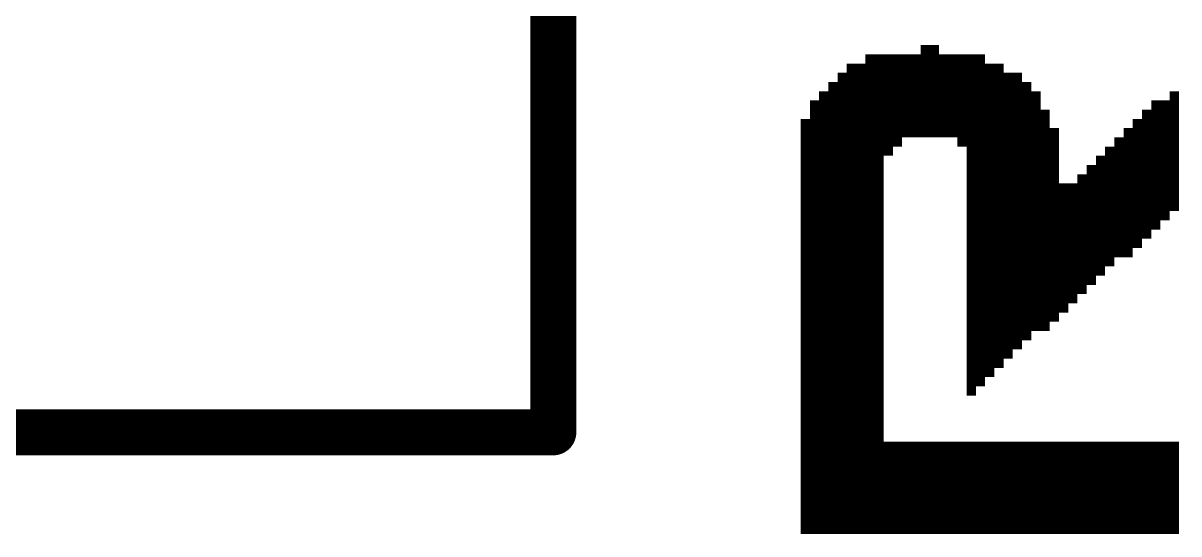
# Model space of a CAD drawing. Extents: x -33.1 to 40.1, y -20.3 to 20.1.
# Drawn here: x 33.34 to 36.523, y -14.228 to -12.821 of the extents above; entities that cross this region are included whole.
import ezdxf

# ---------------------------------------------------------------- set-up
doc = ezdxf.new("R2010")
doc.units = 0
doc.layers.add('21', color=253, linetype='CONTINUOUS')

# ---------------------------------------------------------------- blocks, each defined once
blk = doc.blocks.new('RECT')
blk.add_solid([(-0.5, -0.5), (0.5, -0.5), (-0.5, 0.5), (0.5, 0.5)])

msp = doc.modelspace()

# ---------------------------------------------------------------- linework, layer by layer
at = {"layer": '21', "const_width": 0.127}
for points in [[(34.8, -13.948), (34.8, 7.952)], [(34.8, -13.948), (-4.278, -13.948)]]:
    msp.add_lwpolyline(points, dxfattribs=at)
at = {"layer": '21', "const_width": 0.0635}
for points in [[(34.8, -13.9798, 1), (34.8, -13.9162)], [(34.7683, -13.948, 1), (34.8318, -13.948)]]:
    msp.add_lwpolyline(points, format="xyb", dxfattribs=at)

# ---------------------------------------------------------------- block references
at = {"layer": '21', "xscale": 0.0254, "yscale": 0.0254, "rotation": 90}
for p in [(35.824, -12.8944), (35.8494, -12.8944), (35.6716, -12.9198), (35.697, -12.9198), (35.7224, -12.9198), (35.7478, -12.9198), (35.7732, -12.9198), (35.7986, -12.9198), (35.824, -12.9198), (35.8494, -12.9198), (35.8748, -12.9198), (35.9002, -12.9198), (35.9256, -12.9198), (35.951, -12.9198), (35.9764, -12.9198), (35.6208, -12.9452), (35.6462, -12.9452), (35.6716, -12.9452), (35.697, -12.9452), (35.7224, -12.9452), (35.7478, -12.9452), (35.7732, -12.9452), (35.7986, -12.9452), (35.824, -12.9452), (35.8494, -12.9452), (35.8748, -12.9452), (35.9002, -12.9452), (35.9256, -12.9452), (35.951, -12.9452), (35.9764, -12.9452), (36.0018, -12.9452), (36.0272, -12.9452), (35.5954, -12.9706), (35.6208, -12.9706), (35.6462, -12.9706), (35.6716, -12.9706), (35.697, -12.9706), (35.7224, -12.9706), (35.7478, -12.9706), (35.7732, -12.9706), (35.7986, -12.9706), (35.824, -12.9706), (35.8494, -12.9706), (35.8748, -12.9706), (35.9002, -12.9706), (35.9256, -12.9706), (35.951, -12.9706), (35.9764, -12.9706), (36.0018, -12.9706), (36.0272, -12.9706), (36.0526, -12.9706), (36.078, -12.9706), (35.5446, -13.0214), (35.57, -12.996), (35.57, -13.0214), (35.5954, -12.996), (35.5954, -13.0214), (35.6208, -12.996), (35.6208, -13.0214), (35.6462, -12.996), (35.6462, -13.0214), (35.6716, -12.996), (35.6716, -13.0214), (35.697, -12.996), (35.697, -13.0214), (35.7224, -12.996), (35.7224, -13.0214), (35.7478, -12.996), (35.7478, -13.0214), (35.7732, -12.996), (35.7732, -13.0214), (35.7986, -12.996), (35.7986, -13.0214), (35.824, -12.996), (35.824, -13.0214), (35.8494, -12.996), (35.8494, -13.0214), (35.8748, -12.996), (35.8748, -13.0214), (35.9002, -12.996), (35.9002, -13.0214), (35.9256, -12.996), (35.9256, -13.0214), (35.951, -12.996), (35.951, -13.0214), (35.9764, -12.996), (35.9764, -13.0214), (36.0018, -12.996), (36.0018, -13.0214), (36.0272, -12.996), (36.0272, -13.0214), (36.0526, -12.996), (36.0526, -13.0214), (36.078, -12.996), (36.078, -13.0214), (36.1034, -12.996), (36.1034, -13.0214), (36.1288, -13.0214), (36.5098, -13.0214), (35.5192, -13.0468), (35.5446, -13.0468), (35.57, -13.0468), (35.5954, -13.0468), (35.6208, -13.0468), (35.6462, -13.0468), (35.6716, -13.0468), (35.697, -13.0468), (35.7224, -13.0468), (35.7478, -13.0468), (35.7732, -13.0468), (35.7986, -13.0468), (35.824, -13.0468), (35.8494, -13.0468), (35.8748, -13.0468), (35.9002, -13.0468), (35.9256, -13.0468), (35.951, -13.0468), (35.9764, -13.0468), (36.0018, -13.0468), (36.0272, -13.0468), (36.0526, -13.0468), (36.078, -13.0468), (36.1034, -13.0468), (36.1288, -13.0468), (36.459, -13.0468), (36.4844, -13.0468), (36.5098, -13.0468), (35.5192, -13.0722), (35.5446, -13.0722), (35.57, -13.0722), (35.5954, -13.0722), (35.6208, -13.0722), (35.6462, -13.0722), (35.6716, -13.0722), (35.697, -13.0722), (35.7224, -13.0722), (35.7478, -13.0722), (35.7732, -13.0722), (35.7986, -13.0722), (35.824, -13.0722), (35.8494, -13.0722), (35.8748, -13.0722), (35.9002, -13.0722), (35.9256, -13.0722), (35.951, -13.0722), (35.9764, -13.0722), (36.0018, -13.0722), (36.0272, -13.0722), (36.0526, -13.0722), (36.078, -13.0722), (36.1034, -13.0722), (36.1288, -13.0722), (36.1542, -13.0722), (36.4336, -13.0722), (36.459, -13.0722), (36.4844, -13.0722), (36.5098, -13.0722), (35.4938, -13.0976), (35.4938, -13.123), (35.5192, -13.0976), (35.5192, -13.123), (35.5446, -13.0976), (35.5446, -13.123), (35.57, -13.0976), (35.57, -13.123), (35.5954, -13.0976), (35.5954, -13.123), (35.6208, -13.0976), (35.6208, -13.123), (35.6462, -13.0976), (35.6462, -13.123), (35.6716, -13.0976), (35.6716, -13.123), (35.697, -13.0976), (35.697, -13.123), (35.7224, -13.0976), (35.7224, -13.123), (35.7478, -13.0976), (35.7478, -13.123), (35.7732, -13.0976), (35.7732, -13.123), (35.7986, -13.0976), (35.7986, -13.123), (35.824, -13.0976), (35.824, -13.123), (35.8494, -13.0976), (35.8494, -13.123), (35.8748, -13.0976), (35.8748, -13.123), (35.9002, -13.0976), (35.9002, -13.123), (35.9256, -13.0976), (35.9256, -13.123), (35.951, -13.0976), (35.951, -13.123), (35.9764, -13.0976), (35.9764, -13.123), (36.0018, -13.0976), (36.0018, -13.123), (36.0272, -13.0976), (36.0272, -13.123), (36.0526, -13.0976), (36.0526, -13.123), (36.078, -13.0976), (36.078, -13.123), (36.1034, -13.0976), (36.1034, -13.123), (36.1288, -13.0976), (36.1288, -13.123), (36.1542, -13.0976), (36.1542, -13.123), (36.1796, -13.123), (36.3828, -13.123), (36.4082, -13.0976), (36.4082, -13.123), (36.4336, -13.0976), (36.4336, -13.123), (36.459, -13.0976), (36.459, -13.123), (36.4844, -13.0976), (36.4844, -13.123), (36.5098, -13.0976), (36.5098, -13.123), (35.4938, -13.1484), (35.5192, -13.1484), (35.5446, -13.1484), (35.57, -13.1484), (35.5954, -13.1484), (35.6208, -13.1484), (35.6462, -13.1484), (35.6716, -13.1484), (35.697, -13.1484), (35.7224, -13.1484), (35.7478, -13.1484), (35.9256, -13.1484), (35.951, -13.1484), (35.9764, -13.1484), (36.0018, -13.1484), (36.0272, -13.1484), (36.0526, -13.1484), (36.078, -13.1484), (36.1034, -13.1484), (36.1288, -13.1484), (36.1542, -13.1484), (36.1796, -13.1484), (36.3574, -13.1484), (36.3828, -13.1484), (36.4082, -13.1484), (36.4336, -13.1484), (36.459, -13.1484), (36.4844, -13.1484), (36.5098, -13.1484), (35.4938, -13.1738), (35.5192, -13.1738), (35.5446, -13.1738), (35.57, -13.1738), (35.5954, -13.1738), (35.6208, -13.1738), (35.6462, -13.1738), (35.6716, -13.1738), (35.697, -13.1738), (35.7224, -13.1738), (35.951, -13.1738), (35.9764, -13.1738), (36.0018, -13.1738), (36.0272, -13.1738), (36.0526, -13.1738), (36.078, -13.1738), (36.1034, -13.1738), (36.1288, -13.1738), (36.1542, -13.1738), (36.1796, -13.1738), (36.332, -13.1738), (36.3574, -13.1738), (36.3828, -13.1738), (36.4082, -13.1738), (36.4336, -13.1738), (36.459, -13.1738), (36.4844, -13.1738), (36.5098, -13.1738), (35.4938, -13.1992), (35.5192, -13.1992), (35.5446, -13.1992), (35.57, -13.1992), (35.5954, -13.1992), (35.6208, -13.1992), (35.6462, -13.1992), (35.6716, -13.1992), (35.697, -13.1992), (35.951, -13.1992), (35.9764, -13.1992), (36.0018, -13.1992), (36.0272, -13.1992), (36.0526, -13.1992), (36.078, -13.1992), (36.1034, -13.1992), (36.1288, -13.1992), (36.1542, -13.1992), (36.1796, -13.1992), (36.3066, -13.1992), (36.332, -13.1992), (36.3574, -13.1992), (36.3828, -13.1992), (36.4082, -13.1992), (36.4336, -13.1992), (36.459, -13.1992), (36.4844, -13.1992), (36.5098, -13.1992), (35.4938, -13.2246), (35.4938, -13.25), (35.5192, -13.2246), (35.5192, -13.25), (35.5446, -13.2246), (35.5446, -13.25), (35.57, -13.2246), (35.57, -13.25), (35.5954, -13.2246), (35.5954, -13.25), (35.6208, -13.2246), (35.6208, -13.25), (35.6462, -13.2246), (35.6462, -13.25), (35.6716, -13.2246), (35.6716, -13.25), (35.697, -13.2246), (35.697, -13.25), (35.951, -13.2246), (35.951, -13.25), (35.9764, -13.2246), (35.9764, -13.25), (36.0018, -13.2246), (36.0018, -13.25), (36.0272, -13.2246), (36.0272, -13.25), (36.0526, -13.2246), (36.0526, -13.25), (36.078, -13.2246), (36.078, -13.25), (36.1034, -13.2246), (36.1034, -13.25), (36.1288, -13.2246), (36.1288, -13.25), (36.1542, -13.2246), (36.1542, -13.25), (36.1796, -13.2246), (36.1796, -13.25), (36.2558, -13.25), (36.2812, -13.2246), (36.2812, -13.25), (36.3066, -13.2246), (36.3066, -13.25), (36.332, -13.2246), (36.332, -13.25), (36.3574, -13.2246), (36.3574, -13.25), (36.3828, -13.2246), (36.3828, -13.25), (36.4082, -13.2246), (36.4082, -13.25), (36.4336, -13.2246), (36.4336, -13.25), (36.459, -13.2246), (36.459, -13.25), (36.4844, -13.2246), (36.4844, -13.25), (36.5098, -13.2246), (36.5098, -13.25), (35.4938, -13.2754), (35.5192, -13.2754), (35.5446, -13.2754), (35.57, -13.2754), (35.5954, -13.2754), (35.6208, -13.2754), (35.6462, -13.2754), (35.6716, -13.2754), (35.697, -13.2754), (35.951, -13.2754), (35.9764, -13.2754), (36.0018, -13.2754), (36.0272, -13.2754), (36.0526, -13.2754), (36.078, -13.2754), (36.1034, -13.2754), (36.1288, -13.2754), (36.1542, -13.2754), (36.1796, -13.2754), (36.205, -13.2754), (36.2304, -13.2754), (36.2558, -13.2754), (36.2812, -13.2754), (36.3066, -13.2754), (36.332, -13.2754), (36.3574, -13.2754), (36.3828, -13.2754), (36.4082, -13.2754), (36.4336, -13.2754), (36.459, -13.2754), (36.4844, -13.2754), (36.5098, -13.2754), (35.4938, -13.3008), (35.5192, -13.3008), (35.5446, -13.3008), (35.57, -13.3008), (35.5954, -13.3008), (35.6208, -13.3008), (35.6462, -13.3008), (35.6716, -13.3008), (35.697, -13.3008), (35.951, -13.3008), (35.9764, -13.3008), (36.0018, -13.3008), (36.0272, -13.3008), (36.0526, -13.3008), (36.078, -13.3008), (36.1034, -13.3008), (36.1288, -13.3008), (36.1542, -13.3008), (36.1796, -13.3008), (36.205, -13.3008), (36.2304, -13.3008), (36.2558, -13.3008), (36.2812, -13.3008), (36.3066, -13.3008), (36.332, -13.3008), (36.3574, -13.3008), (36.3828, -13.3008), (36.4082, -13.3008), (36.4336, -13.3008), (36.459, -13.3008), (36.4844, -13.3008), (36.5098, -13.3008), (35.4938, -13.3262), (35.5192, -13.3262), (35.5446, -13.3262), (35.57, -13.3262), (35.5954, -13.3262), (35.6208, -13.3262), (35.6462, -13.3262), (35.6716, -13.3262), (35.697, -13.3262), (35.951, -13.3262), (35.9764, -13.3262), (36.0018, -13.3262), (36.0272, -13.3262), (36.0526, -13.3262), (36.078, -13.3262), (36.1034, -13.3262), (36.1288, -13.3262), (36.1542, -13.3262), (36.1796, -13.3262), (36.205, -13.3262), (36.2304, -13.3262), (36.2558, -13.3262), (36.2812, -13.3262), (36.3066, -13.3262), (36.332, -13.3262), (36.3574, -13.3262), (36.3828, -13.3262), (36.4082, -13.3262), (36.4336, -13.3262), (36.459, -13.3262), (36.4844, -13.3262), (36.5098, -13.3262), (35.4938, -13.3516), (35.4938, -13.377), (35.5192, -13.3516), (35.5192, -13.377), (35.5446, -13.3516), (35.5446, -13.377), (35.57, -13.3516), (35.57, -13.377), (35.5954, -13.3516), (35.5954, -13.377), (35.6208, -13.3516), (35.6208, -13.377), (35.6462, -13.3516), (35.6462, -13.377), (35.6716, -13.3516), (35.6716, -13.377), (35.697, -13.3516), (35.697, -13.377), (35.951, -13.3516), (35.951, -13.377), (35.9764, -13.3516), (35.9764, -13.377), (36.0018, -13.3516), (36.0018, -13.377), (36.0272, -13.3516), (36.0272, -13.377), (36.0526, -13.3516), (36.0526, -13.377), (36.078, -13.3516), (36.078, -13.377), (36.1034, -13.3516), (36.1034, -13.377), (36.1288, -13.3516), (36.1288, -13.377), (36.1542, -13.3516), (36.1542, -13.377), (36.1796, -13.3516), (36.1796, -13.377), (36.205, -13.3516), (36.205, -13.377), (36.2304, -13.3516), (36.2304, -13.377), (36.2558, -13.3516), (36.2558, -13.377), (36.2812, -13.3516), (36.2812, -13.377), (36.3066, -13.3516), (36.3066, -13.377), (36.332, -13.3516), (36.332, -13.377), (36.3574, -13.3516), (36.3574, -13.377), (36.3828, -13.3516), (36.3828, -13.377), (36.4082, -13.3516), (36.4082, -13.377), (36.4336, -13.3516), (36.4336, -13.377), (36.459, -13.3516), (36.459, -13.377), (36.4844, -13.3516), (35.4938, -13.4024), (35.5192, -13.4024), (35.5446, -13.4024), (35.57, -13.4024), (35.5954, -13.4024), (35.6208, -13.4024), (35.6462, -13.4024), (35.6716, -13.4024), (35.697, -13.4024), (35.951, -13.4024), (35.9764, -13.4024), (36.0018, -13.4024), (36.0272, -13.4024), (36.0526, -13.4024), (36.078, -13.4024), (36.1034, -13.4024), (36.1288, -13.4024), (36.1542, -13.4024), (36.1796, -13.4024), (36.205, -13.4024), (36.2304, -13.4024), (36.2558, -13.4024), (36.2812, -13.4024), (36.3066, -13.4024), (36.332, -13.4024), (36.3574, -13.4024), (36.3828, -13.4024), (36.4082, -13.4024), (36.4336, -13.4024), (35.4938, -13.4278), (35.5192, -13.4278), (35.5446, -13.4278), (35.57, -13.4278), (35.5954, -13.4278), (35.6208, -13.4278), (35.6462, -13.4278), (35.6716, -13.4278), (35.697, -13.4278), (35.951, -13.4278), (35.9764, -13.4278), (36.0018, -13.4278), (36.0272, -13.4278), (36.0526, -13.4278), (36.078, -13.4278), (36.1034, -13.4278), (36.1288, -13.4278), (36.1542, -13.4278), (36.1796, -13.4278), (36.205, -13.4278), (36.2304, -13.4278), (36.2558, -13.4278), (36.2812, -13.4278), (36.3066, -13.4278), (36.332, -13.4278), (36.3574, -13.4278), (36.3828, -13.4278), (36.4082, -13.4278), (35.4938, -13.4532), (35.5192, -13.4532), (35.5446, -13.4532), (35.57, -13.4532), (35.5954, -13.4532), (35.6208, -13.4532), (35.6462, -13.4532), (35.6716, -13.4532), (35.697, -13.4532), (35.951, -13.4532), (35.9764, -13.4532), (36.0018, -13.4532), (36.0272, -13.4532), (36.0526, -13.4532), (36.078, -13.4532), (36.1034, -13.4532), (36.1288, -13.4532), (36.1542, -13.4532), (36.1796, -13.4532), (36.205, -13.4532), (36.2304, -13.4532), (36.2558, -13.4532), (36.2812, -13.4532), (36.3066, -13.4532), (36.332, -13.4532), (36.3574, -13.4532), (36.3828, -13.4532), (35.4938, -13.4786), (35.4938, -13.504), (35.5192, -13.4786), (35.5192, -13.504), (35.5446, -13.4786), (35.5446, -13.504), (35.57, -13.4786), (35.57, -13.504), (35.5954, -13.4786), (35.5954, -13.504), (35.6208, -13.4786), (35.6208, -13.504), (35.6462, -13.4786), (35.6462, -13.504), (35.6716, -13.4786), (35.6716, -13.504), (35.697, -13.4786), (35.697, -13.504), (35.951, -13.4786), (35.951, -13.504), (35.9764, -13.4786), (35.9764, -13.504), (36.0018, -13.4786), (36.0018, -13.504), (36.0272, -13.4786), (36.0272, -13.504), (36.0526, -13.4786), (36.0526, -13.504), (36.078, -13.4786), (36.078, -13.504), (36.1034, -13.4786), (36.1034, -13.504), (36.1288, -13.4786), (36.1288, -13.504), (36.1542, -13.4786), (36.1542, -13.504), (36.1796, -13.4786), (36.1796, -13.504), (36.205, -13.4786), (36.205, -13.504), (36.2304, -13.4786), (36.2304, -13.504), (36.2558, -13.4786), (36.2558, -13.504), (36.2812, -13.4786), (36.2812, -13.504), (36.3066, -13.4786), (36.3066, -13.504), (36.332, -13.4786), (35.4938, -13.5294), (35.5192, -13.5294), (35.5446, -13.5294), (35.57, -13.5294), (35.5954, -13.5294), (35.6208, -13.5294), (35.6462, -13.5294), (35.6716, -13.5294), (35.697, -13.5294), (35.951, -13.5294), (35.9764, -13.5294), (36.0018, -13.5294), (36.0272, -13.5294), (36.0526, -13.5294), (36.078, -13.5294), (36.1034, -13.5294), (36.1288, -13.5294), (36.1542, -13.5294), (36.1796, -13.5294), (36.205, -13.5294), (36.2304, -13.5294), (36.2558, -13.5294), (36.2812, -13.5294), (35.4938, -13.5548), (35.5192, -13.5548), (35.5446, -13.5548), (35.57, -13.5548), (35.5954, -13.5548), (35.6208, -13.5548), (35.6462, -13.5548), (35.6716, -13.5548), (35.697, -13.5548), (35.951, -13.5548), (35.9764, -13.5548), (36.0018, -13.5548), (36.0272, -13.5548), (36.0526, -13.5548), (36.078, -13.5548), (36.1034, -13.5548), (36.1288, -13.5548), (36.1542, -13.5548), (36.1796, -13.5548), (36.205, -13.5548), (36.2304, -13.5548), (36.2558, -13.5548), (35.4938, -13.5802), (35.5192, -13.5802), (35.5446, -13.5802), (35.57, -13.5802), (35.5954, -13.5802), (35.6208, -13.5802), (35.6462, -13.5802), (35.6716, -13.5802), (35.697, -13.5802), (35.951, -13.5802), (35.9764, -13.5802), (36.0018, -13.5802), (36.0272, -13.5802), (36.0526, -13.5802), (36.078, -13.5802), (36.1034, -13.5802), (36.1288, -13.5802), (36.1542, -13.5802), (36.1796, -13.5802), (36.205, -13.5802), (36.2304, -13.5802), (35.4938, -13.6056), (35.4938, -13.631), (35.5192, -13.6056), (35.5192, -13.631), (35.5446, -13.6056), (35.5446, -13.631), (35.57, -13.6056), (35.57, -13.631), (35.5954, -13.6056), (35.5954, -13.631), (35.6208, -13.6056), (35.6208, -13.631), (35.6462, -13.6056), (35.6462, -13.631), (35.6716, -13.6056), (35.6716, -13.631), (35.697, -13.6056), (35.697, -13.631), (35.951, -13.6056), (35.951, -13.631), (35.9764, -13.6056), (35.9764, -13.631), (36.0018, -13.6056), (36.0018, -13.631), (36.0272, -13.6056), (36.0272, -13.631), (36.0526, -13.6056), (36.0526, -13.631), (36.078, -13.6056), (36.078, -13.631), (36.1034, -13.6056), (36.1034, -13.631), (36.1288, -13.6056), (36.1288, -13.631), (36.1542, -13.6056), (36.1542, -13.631), (36.1796, -13.6056), (36.1796, -13.631), (36.205, -13.6056), (35.4938, -13.6564), (35.5192, -13.6564), (35.5446, -13.6564), (35.57, -13.6564), (35.5954, -13.6564), (35.6208, -13.6564), (35.6462, -13.6564), (35.6716, -13.6564), (35.697, -13.6564), (35.951, -13.6564), (35.9764, -13.6564), (36.0018, -13.6564), (36.0272, -13.6564), (36.0526, -13.6564), (36.078, -13.6564), (36.1034, -13.6564), (36.1288, -13.6564), (36.1542, -13.6564), (35.4938, -13.6818), (35.5192, -13.6818), (35.5446, -13.6818), (35.57, -13.6818), (35.5954, -13.6818), (35.6208, -13.6818), (35.6462, -13.6818), (35.6716, -13.6818), (35.697, -13.6818), (35.951, -13.6818), (35.9764, -13.6818), (36.0018, -13.6818), (36.0272, -13.6818), (36.0526, -13.6818), (36.078, -13.6818), (36.1034, -13.6818), (35.4938, -13.7072), (35.5192, -13.7072), (35.5446, -13.7072), (35.57, -13.7072), (35.5954, -13.7072), (35.6208, -13.7072), (35.6462, -13.7072), (35.6716, -13.7072), (35.697, -13.7072), (35.951, -13.7072), (35.9764, -13.7072), (36.0018, -13.7072), (36.0272, -13.7072), (36.0526, -13.7072), (36.078, -13.7072), (35.4938, -13.7326), (35.4938, -13.758), (35.5192, -13.7326), (35.5192, -13.758), (35.5446, -13.7326), (35.5446, -13.758), (35.57, -13.7326), (35.57, -13.758), (35.5954, -13.7326), (35.5954, -13.758), (35.6208, -13.7326), (35.6208, -13.758), (35.6462, -13.7326), (35.6462, -13.758), (35.6716, -13.7326), (35.6716, -13.758), (35.697, -13.7326), (35.697, -13.758), (35.951, -13.7326), (35.951, -13.758), (35.9764, -13.7326), (35.9764, -13.758), (36.0018, -13.7326), (36.0018, -13.758), (36.0272, -13.7326), (36.0272, -13.758), (36.0526, -13.7326), (35.4938, -13.7834), (35.5192, -13.7834), (35.5446, -13.7834), (35.57, -13.7834), (35.5954, -13.7834), (35.6208, -13.7834), (35.6462, -13.7834), (35.6716, -13.7834), (35.697, -13.7834), (35.951, -13.7834), (35.9764, -13.7834), (36.0018, -13.7834), (35.4938, -13.8088), (35.5192, -13.8088), (35.5446, -13.8088), (35.57, -13.8088), (35.5954, -13.8088), (35.6208, -13.8088), (35.6462, -13.8088), (35.6716, -13.8088), (35.697, -13.8088), (35.951, -13.8088), (35.9764, -13.8088), (35.4938, -13.8342), (35.5192, -13.8342), (35.5446, -13.8342), (35.57, -13.8342), (35.5954, -13.8342), (35.6208, -13.8342), (35.6462, -13.8342), (35.6716, -13.8342), (35.697, -13.8342), (35.951, -13.8342), (35.4938, -13.8596), (35.4938, -13.885), (35.5192, -13.8596), (35.5192, -13.885), (35.5446, -13.8596), (35.5446, -13.885), (35.57, -13.8596), (35.57, -13.885), (35.5954, -13.8596), (35.5954, -13.885), (35.6208, -13.8596), (35.6208, -13.885), (35.6462, -13.8596), (35.6462, -13.885), (35.6716, -13.8596), (35.6716, -13.885), (35.697, -13.8596), (35.697, -13.885), (35.4938, -13.9104), (35.5192, -13.9104), (35.5446, -13.9104), (35.57, -13.9104), (35.5954, -13.9104), (35.6208, -13.9104), (35.6462, -13.9104), (35.6716, -13.9104), (35.697, -13.9104), (35.4938, -13.9358), (35.5192, -13.9358), (35.5446, -13.9358), (35.57, -13.9358), (35.5954, -13.9358), (35.6208, -13.9358), (35.6462, -13.9358), (35.6716, -13.9358), (35.697, -13.9358), (35.4938, -13.9612), (35.5192, -13.9612), (35.5446, -13.9612), (35.57, -13.9612), (35.5954, -13.9612), (35.6208, -13.9612), (35.6462, -13.9612), (35.6716, -13.9612), (35.697, -13.9612), (35.4938, -13.9866), (35.4938, -14.012), (35.5192, -13.9866), (35.5192, -14.012), (35.5446, -13.9866), (35.5446, -14.012), (35.57, -13.9866), (35.57, -14.012), (35.5954, -13.9866), (35.5954, -14.012), (35.6208, -13.9866), (35.6208, -14.012), (35.6462, -13.9866), (35.6462, -14.012), (35.6716, -13.9866), (35.6716, -14.012), (35.697, -13.9866), (35.697, -14.012), (35.7224, -13.9866), (35.7224, -14.012), (35.7478, -13.9866), (35.7478, -14.012), (35.7732, -13.9866), (35.7732, -14.012), (35.7986, -13.9866), (35.7986, -14.012), (35.824, -13.9866), (35.824, -14.012), (35.8494, -13.9866), (35.8494, -14.012), (35.8748, -13.9866), (35.8748, -14.012), (35.9002, -13.9866), (35.9002, -14.012), (35.9256, -13.9866), (35.9256, -14.012), (35.951, -13.9866), (35.951, -14.012), (35.9764, -13.9866), (35.9764, -14.012), (36.0018, -13.9866), (36.0018, -14.012), (36.0272, -13.9866), (36.0272, -14.012), (36.0526, -13.9866), (36.0526, -14.012), (36.078, -13.9866), (36.078, -14.012), (36.1034, -13.9866), (36.1034, -14.012), (36.1288, -13.9866), (36.1288, -14.012), (36.1542, -13.9866), (36.1542, -14.012), (36.1796, -13.9866), (36.1796, -14.012), (36.205, -13.9866), (36.205, -14.012), (36.2304, -13.9866), (36.2304, -14.012), (36.2558, -13.9866), (36.2558, -14.012), (36.2812, -13.9866), (36.2812, -14.012), (36.3066, -13.9866), (36.3066, -14.012), (36.332, -13.9866), (36.332, -14.012), (36.3574, -13.9866), (36.3574, -14.012), (36.3828, -13.9866), (36.3828, -14.012), (36.4082, -13.9866), (36.4082, -14.012), (36.4336, -13.9866), (36.4336, -14.012), (36.459, -13.9866), (36.459, -14.012), (36.4844, -13.9866), (36.4844, -14.012), (36.5098, -13.9866), (36.5098, -14.012), (35.4938, -14.0374), (35.5192, -14.0374), (35.5446, -14.0374), (35.57, -14.0374), (35.5954, -14.0374), (35.6208, -14.0374), (35.6462, -14.0374), (35.6716, -14.0374), (35.697, -14.0374), (35.7224, -14.0374), (35.7478, -14.0374), (35.7732, -14.0374), (35.7986, -14.0374), (35.824, -14.0374), (35.8494, -14.0374), (35.8748, -14.0374), (35.9002, -14.0374), (35.9256, -14.0374), (35.951, -14.0374), (35.9764, -14.0374), (36.0018, -14.0374), (36.0272, -14.0374), (36.0526, -14.0374), (36.078, -14.0374), (36.1034, -14.0374), (36.1288, -14.0374), (36.1542, -14.0374), (36.1796, -14.0374), (36.205, -14.0374), (36.2304, -14.0374), (36.2558, -14.0374), (36.2812, -14.0374), (36.3066, -14.0374), (36.332, -14.0374), (36.3574, -14.0374), (36.3828, -14.0374), (36.4082, -14.0374), (36.4336, -14.0374), (36.459, -14.0374), (36.4844, -14.0374), (36.5098, -14.0374), (35.4938, -14.0628), (35.5192, -14.0628), (35.5446, -14.0628), (35.57, -14.0628), (35.5954, -14.0628), (35.6208, -14.0628), (35.6462, -14.0628), (35.6716, -14.0628), (35.697, -14.0628), (35.7224, -14.0628), (35.7478, -14.0628), (35.7732, -14.0628), (35.7986, -14.0628), (35.824, -14.0628), (35.8494, -14.0628), (35.8748, -14.0628), (35.9002, -14.0628), (35.9256, -14.0628), (35.951, -14.0628), (35.9764, -14.0628), (36.0018, -14.0628), (36.0272, -14.0628), (36.0526, -14.0628), (36.078, -14.0628), (36.1034, -14.0628), (36.1288, -14.0628), (36.1542, -14.0628), (36.1796, -14.0628), (36.205, -14.0628), (36.2304, -14.0628), (36.2558, -14.0628), (36.2812, -14.0628), (36.3066, -14.0628), (36.332, -14.0628), (36.3574, -14.0628), (36.3828, -14.0628), (36.4082, -14.0628), (36.4336, -14.0628), (36.459, -14.0628), (36.4844, -14.0628), (36.5098, -14.0628), (35.4938, -14.0882), (35.5192, -14.0882), (35.5446, -14.0882), (35.57, -14.0882), (35.5954, -14.0882), (35.6208, -14.0882), (35.6462, -14.0882), (35.6716, -14.0882), (35.697, -14.0882), (35.7224, -14.0882), (35.7478, -14.0882), (35.7732, -14.0882), (35.7986, -14.0882), (35.824, -14.0882), (35.8494, -14.0882), (35.8748, -14.0882), (35.9002, -14.0882), (35.9256, -14.0882), (35.951, -14.0882), (35.9764, -14.0882), (36.0018, -14.0882), (36.0272, -14.0882), (36.0526, -14.0882), (36.078, -14.0882), (36.1034, -14.0882), (36.1288, -14.0882), (36.1542, -14.0882), (36.1796, -14.0882), (36.205, -14.0882), (36.2304, -14.0882), (36.2558, -14.0882), (36.2812, -14.0882), (36.3066, -14.0882), (36.332, -14.0882), (36.3574, -14.0882), (36.3828, -14.0882), (36.4082, -14.0882), (36.4336, -14.0882), (36.459, -14.0882), (36.4844, -14.0882), (36.5098, -14.0882), (35.4938, -14.1136), (35.4938, -14.139), (35.5192, -14.1136), (35.5192, -14.139), (35.5446, -14.1136), (35.5446, -14.139), (35.57, -14.1136), (35.57, -14.139), (35.5954, -14.1136), (35.5954, -14.139), (35.6208, -14.1136), (35.6208, -14.139), (35.6462, -14.1136), (35.6462, -14.139), (35.6716, -14.1136), (35.6716, -14.139), (35.697, -14.1136), (35.697, -14.139), (35.7224, -14.1136), (35.7224, -14.139), (35.7478, -14.1136), (35.7478, -14.139), (35.7732, -14.1136), (35.7732, -14.139), (35.7986, -14.1136), (35.7986, -14.139), (35.824, -14.1136), (35.824, -14.139), (35.8494, -14.1136), (35.8494, -14.139), (35.8748, -14.1136), (35.8748, -14.139), (35.9002, -14.1136), (35.9002, -14.139), (35.9256, -14.1136), (35.9256, -14.139), (35.951, -14.1136), (35.951, -14.139), (35.9764, -14.1136), (35.9764, -14.139), (36.0018, -14.1136), (36.0018, -14.139), (36.0272, -14.1136), (36.0272, -14.139), (36.0526, -14.1136), (36.0526, -14.139), (36.078, -14.1136), (36.078, -14.139), (36.1034, -14.1136), (36.1034, -14.139), (36.1288, -14.1136), (36.1288, -14.139), (36.1542, -14.1136), (36.1542, -14.139), (36.1796, -14.1136), (36.1796, -14.139), (36.205, -14.1136), (36.205, -14.139), (36.2304, -14.1136), (36.2304, -14.139), (36.2558, -14.1136), (36.2558, -14.139), (36.2812, -14.1136), (36.2812, -14.139), (36.3066, -14.1136), (36.3066, -14.139), (36.332, -14.1136), (36.332, -14.139), (36.3574, -14.1136), (36.3574, -14.139), (36.3828, -14.1136), (36.3828, -14.139), (36.4082, -14.1136), (36.4082, -14.139), (36.4336, -14.1136), (36.4336, -14.139), (36.459, -14.1136), (36.459, -14.139), (36.4844, -14.1136), (36.4844, -14.139), (36.5098, -14.1136), (36.5098, -14.139), (35.4938, -14.1644), (35.5192, -14.1644), (35.5446, -14.1644), (35.57, -14.1644), (35.5954, -14.1644), (35.6208, -14.1644), (35.6462, -14.1644), (35.6716, -14.1644), (35.697, -14.1644), (35.7224, -14.1644), (35.7478, -14.1644), (35.7732, -14.1644), (35.7986, -14.1644), (35.824, -14.1644), (35.8494, -14.1644), (35.8748, -14.1644), (35.9002, -14.1644), (35.9256, -14.1644), (35.951, -14.1644), (35.9764, -14.1644), (36.0018, -14.1644), (36.0272, -14.1644), (36.0526, -14.1644), (36.078, -14.1644), (36.1034, -14.1644), (36.1288, -14.1644), (36.1542, -14.1644), (36.1796, -14.1644), (36.205, -14.1644), (36.2304, -14.1644), (36.2558, -14.1644), (36.2812, -14.1644), (36.3066, -14.1644), (36.332, -14.1644), (36.3574, -14.1644), (36.3828, -14.1644), (36.4082, -14.1644), (36.4336, -14.1644), (36.459, -14.1644), (36.4844, -14.1644), (36.5098, -14.1644), (35.4938, -14.1898), (35.5192, -14.1898), (35.5446, -14.1898), (35.57, -14.1898), (35.5954, -14.1898), (35.6208, -14.1898), (35.6462, -14.1898), (35.6716, -14.1898), (35.697, -14.1898), (35.7224, -14.1898), (35.7478, -14.1898), (35.7732, -14.1898), (35.7986, -14.1898), (35.824, -14.1898), (35.8494, -14.1898), (35.8748, -14.1898), (35.9002, -14.1898), (35.9256, -14.1898), (35.951, -14.1898), (35.9764, -14.1898), (36.0018, -14.1898), (36.0272, -14.1898), (36.0526, -14.1898), (36.078, -14.1898), (36.1034, -14.1898), (36.1288, -14.1898), (36.1542, -14.1898), (36.1796, -14.1898), (36.205, -14.1898), (36.2304, -14.1898), (36.2558, -14.1898), (36.2812, -14.1898), (36.3066, -14.1898), (36.332, -14.1898), (36.3574, -14.1898), (36.3828, -14.1898), (36.4082, -14.1898), (36.4336, -14.1898), (36.459, -14.1898), (36.4844, -14.1898), (36.5098, -14.1898), (35.4938, -14.2152), (35.5192, -14.2152), (35.5446, -14.2152), (35.57, -14.2152), (35.5954, -14.2152), (35.6208, -14.2152), (35.6462, -14.2152), (35.6716, -14.2152), (35.697, -14.2152), (35.7224, -14.2152), (35.7478, -14.2152), (35.7732, -14.2152), (35.7986, -14.2152), (35.824, -14.2152), (35.8494, -14.2152), (35.8748, -14.2152), (35.9002, -14.2152), (35.9256, -14.2152), (35.951, -14.2152), (35.9764, -14.2152), (36.0018, -14.2152), (36.0272, -14.2152), (36.0526, -14.2152), (36.078, -14.2152), (36.1034, -14.2152), (36.1288, -14.2152), (36.1542, -14.2152), (36.1796, -14.2152), (36.205, -14.2152), (36.2304, -14.2152), (36.2558, -14.2152), (36.2812, -14.2152), (36.3066, -14.2152), (36.332, -14.2152), (36.3574, -14.2152), (36.3828, -14.2152), (36.4082, -14.2152), (36.4336, -14.2152), (36.459, -14.2152), (36.4844, -14.2152), (36.5098, -14.2152)]:
    msp.add_blockref('RECT', p, dxfattribs=at)

doc.saveas('drawing.dxf')
